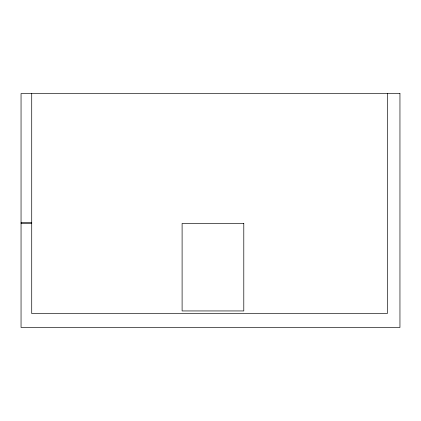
<?xml version="1.0" encoding="UTF-8"?>
<svg xmlns="http://www.w3.org/2000/svg" width="421" height="421" viewBox="0 0 421 421"><rect width="100%" height="100%" fill="white"/><g stroke="black" fill="none" stroke-linecap="round" stroke-linejoin="round"><path stroke-width="0.63" d="M21.05 222.377L31.722 222.377M21.05 223.519L31.722 223.519M387.315 93.536L387.315 313.55L31.722 313.55L31.722 93.536M399.95 93.536L21.05 93.536L21.05 327.464L399.95 327.464L399.95 93.536M243.791 223.43L182.104 223.43L182.104 310.945L243.791 310.945L243.791 223.43"/></g></svg>
